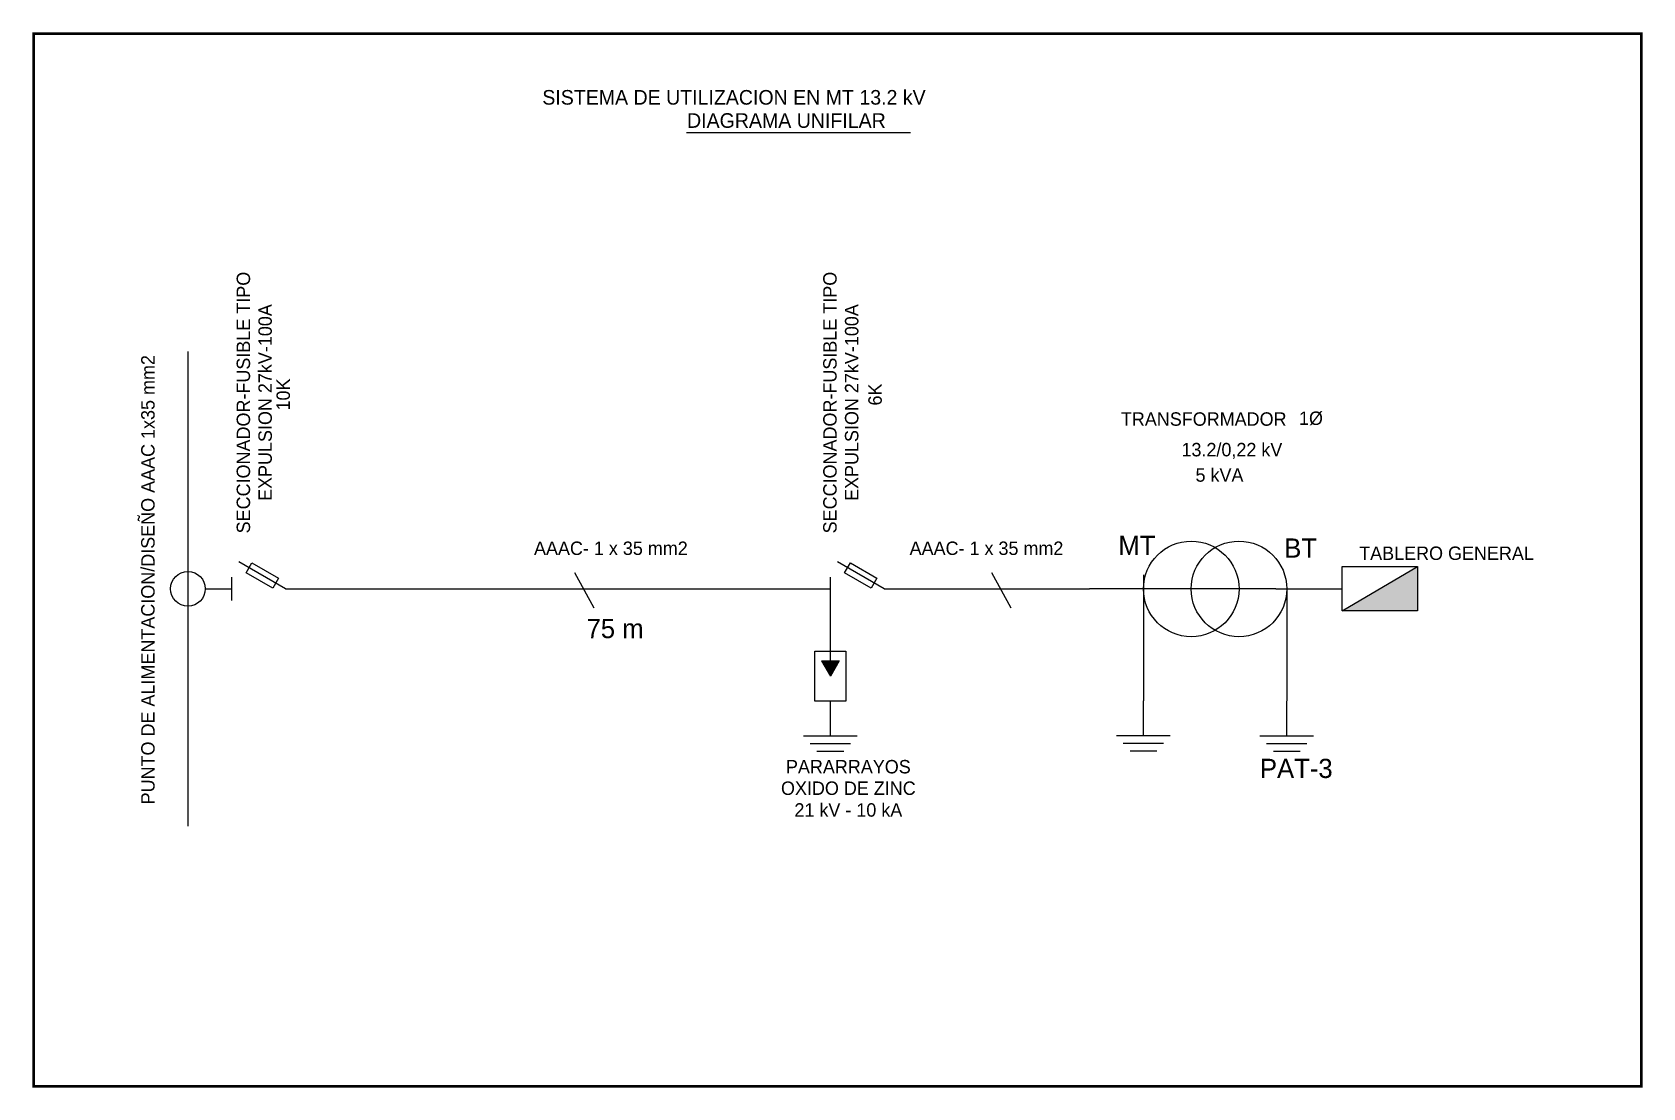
# Model space of a CAD drawing. Extents: x -0.01 to 5.51, y 5.5 to 9.11.
import ezdxf
from ezdxf.enums import TextEntityAlignment as Align

# ---------------------------------------------------------------- set-up
doc = ezdxf.new("R2010")
doc.units = 0
doc.header["$LTSCALE"] = 0.005
doc.header["$MEASUREMENT"] = 0
doc.layers.get('0').update_dxf_attribs({"linetype": 'CONTINUOUS'})
for name, color, linetype in [('DETALLE', 7, 'CONTINUOUS'), ('DETALLES', 7, 'CONTINUOUS'), ('LINEA2', 1, 'CONTINUOUS'), ('LINEA3', 6, 'CONTINUOUS'), ('TEXTO', 5, 'CONTINUOUS')]:
    doc.layers.add(name, color=color, linetype=linetype)

msp = doc.modelspace()

# ---------------------------------------------------------------- hatches: boundary and pattern name
at = {"layer": 'DETALLE', "linetype": 'Continuous'}
msp.add_hatch(color=7, dxfattribs=at).paths.add_polyline_path([(4.7338, 7.1261), (4.7338, 7.2774), (4.477, 7.1261)])
at = {"layer": 'LINEA2'}
msp.add_hatch(color=7, dxfattribs=at).paths.add_polyline_path([(2.756, 6.9557), (2.695, 6.9557), (2.7255, 6.9023)])

# ---------------------------------------------------------------- linework, layer by layer
at = {"color": 7, "const_width": 0.01}
msp.add_lwpolyline([(0, 5.5), (0, 9.1), (5.5, 9.1), (5.5, 5.5)], close=True, dxfattribs=at)
at = {"color": 7}
msp.add_lwpolyline([(0, 5.5), (5.5, 5.5), (5.5, 9.1), (0, 9.1)], close=True, dxfattribs=at)
at = {"layer": 'DETALLE', "color": 7, "linetype": 'Continuous'}
for p, q in [((2.2333, 8.7617), (2.9997, 8.7617)), ((0.5278, 8.0133), (0.5278, 7.2014)), ((4.477, 7.1261), (4.7338, 7.2774)), ((3.7967, 7.2492), (3.7967, 7.1466)), ((0.5278, 7.2014), (0.5278, 6.3895)), ((0.8617, 7.2014), (2.7255, 7.2014)), ((1.1955, 7.2014), (2.2017, 7.2014)), ((2.9094, 7.2014), (3.6123, 7.2014)), ((3.7967, 7.2014), (3.7967, 6.8182)), ((4.2494, 7.2014), (4.477, 7.2014)), ((4.287, 7.2019), (4.287, 6.8187))]:
    msp.add_line(p, q, dxfattribs=at)
msp.add_lwpolyline([(4.477, 7.2774), (4.7338, 7.2774), (4.7338, 7.1261), (4.477, 7.1261)], close=True, dxfattribs=at)
msp.add_circle((0.5278, 7.2014), 0.0594, dxfattribs=at)
at = {"layer": 'DETALLES', "color": 7, "linetype": 'Continuous'}
for p, q in [((1.917, 7.1354), (1.8515, 7.2563)), ((3.344, 7.1354), (3.2784, 7.2563)), ((2.695, 6.9557), (2.756, 6.9557))]:
    msp.add_line(p, q, dxfattribs=at)
for centre in [(3.9602, 7.2011), (4.1235, 7.2011)]:
    msp.add_circle(centre, 0.1635, dxfattribs=at)
at = {"layer": 'LINEA2', "color": 7}
for p, q in [((0.5873, 7.2014), (0.6778, 7.2014)), ((4.2494, 7.2014), (3.6123, 7.2014)), ((2.7255, 6.9557), (2.7255, 7.162)), ((2.695, 6.9557), (2.7255, 6.9023)), ((2.756, 6.9557), (2.7255, 6.9023)), ((2.7255, 6.6987), (2.7255, 6.817)), ((3.7967, 6.6999), (3.7967, 6.8182)), ((4.287, 6.6987), (4.287, 6.817)), ((2.6336, 6.6987), (2.8174, 6.6987)), ((2.6566, 6.6724), (2.7945, 6.6724)), ((3.7048, 6.6999), (3.8886, 6.6999)), ((3.7277, 6.6737), (3.8656, 6.6737)), ((4.1951, 6.6987), (4.3789, 6.6987)), ((4.2181, 6.6724), (4.356, 6.6724)), ((2.6796, 6.6462), (2.7715, 6.6462)), ((3.7507, 6.6474), (3.8426, 6.6474)), ((4.2411, 6.6462), (4.333, 6.6462))]:
    msp.add_line(p, q, dxfattribs=at)
msp.add_lwpolyline([(2.673, 6.9877), (2.778, 6.9877), (2.778, 6.817), (2.673, 6.817)], close=True, dxfattribs=at)
at = {"layer": 'LINEA3', "color": 7}
for p, q in [((0.8617, 7.2014), (0.7024, 7.2933)), ((2.9094, 7.2014), (2.7501, 7.2933)), ((0.6778, 7.162), (0.6778, 7.2408)), ((2.7255, 7.162), (2.7255, 7.2408))]:
    msp.add_line(p, q, dxfattribs=at)
for points in [[(0.7267, 7.2566), (0.7464, 7.2907), (0.8374, 7.2381), (0.8177, 7.204)], [(2.7744, 7.2566), (2.7941, 7.2907), (2.8851, 7.2381), (2.8654, 7.204)]]:
    msp.add_lwpolyline(points, close=True, dxfattribs=at)

# ---------------------------------------------------------------- texts
for s, p in [('SISTEMA DE UTILIZACION EN MT 13.2 kV', (1.7401, 8.8573)), ('DIAGRAMA UNIFILAR', (2.2353, 8.778))]:
    msp.add_text(s, height=0.05).set_placement(p)
at = {"layer": 'TEXTO', "color": 7}
for s, height, p in [('SECCIONADOR-FUSIBLE TIPO', 0.045958, (0.7174, 7.8384)), ('SECCIONADOR-FUSIBLE TIPO', 0.045958, (2.7241, 7.8384)), ('EXPULSION 27kV-100A', 0.045958, (0.7909, 7.8384)), ('EXPULSION 27kV-100A', 0.045958, (2.7976, 7.8384)), ('PUNTO DE ALIMENTACION/DISEÑO AAAC 1x35 mm2', 0.045958, (0.3848, 7.2325)), ('10K', 0.04596, (0.8537, 7.8659)), ('6K', 0.04596, (2.8784, 7.8659))]:
    msp.add_text(s, height=height, rotation=90, dxfattribs=at).set_placement(p, align=Align.MIDDLE)
for s, height, p in [('TRANSFORMADOR', 0.045958, (4.0029, 7.7821)), ('1%%C', 0.04596, (4.3698, 7.7849)), ('13.2/0,22 kV', 0.045958, (4.0993, 7.6744)), ('5 kVA', 0.04596, (4.0568, 7.5915)), ('AAAC- 1 x 35 mm2', 0.045958, (1.9747, 7.3402)), ('AAAC- 1 x 35 mm2', 0.045958, (3.2597, 7.3402)), ('MT', 0.06565, (3.7743, 7.3499)), ('BT', 0.06565, (4.3344, 7.3409)), ('TABLERO GENERAL', 0.045958, (4.8336, 7.3231)), ('75 m', 0.06565, (1.989, 7.065)), ('PARARRAYOS', 0.04596, (2.7871, 6.5931)), ('PAT-3', 0.06565, (4.3196, 6.5873)), ('OXIDO DE ZINC', 0.045958, (2.7871, 6.5196)), ('21 kV - 10 kA', 0.045958, (2.7871, 6.446))]:
    msp.add_text(s, height=height, dxfattribs=at).set_placement(p, align=Align.MIDDLE)

doc.saveas('drawing.dxf')
